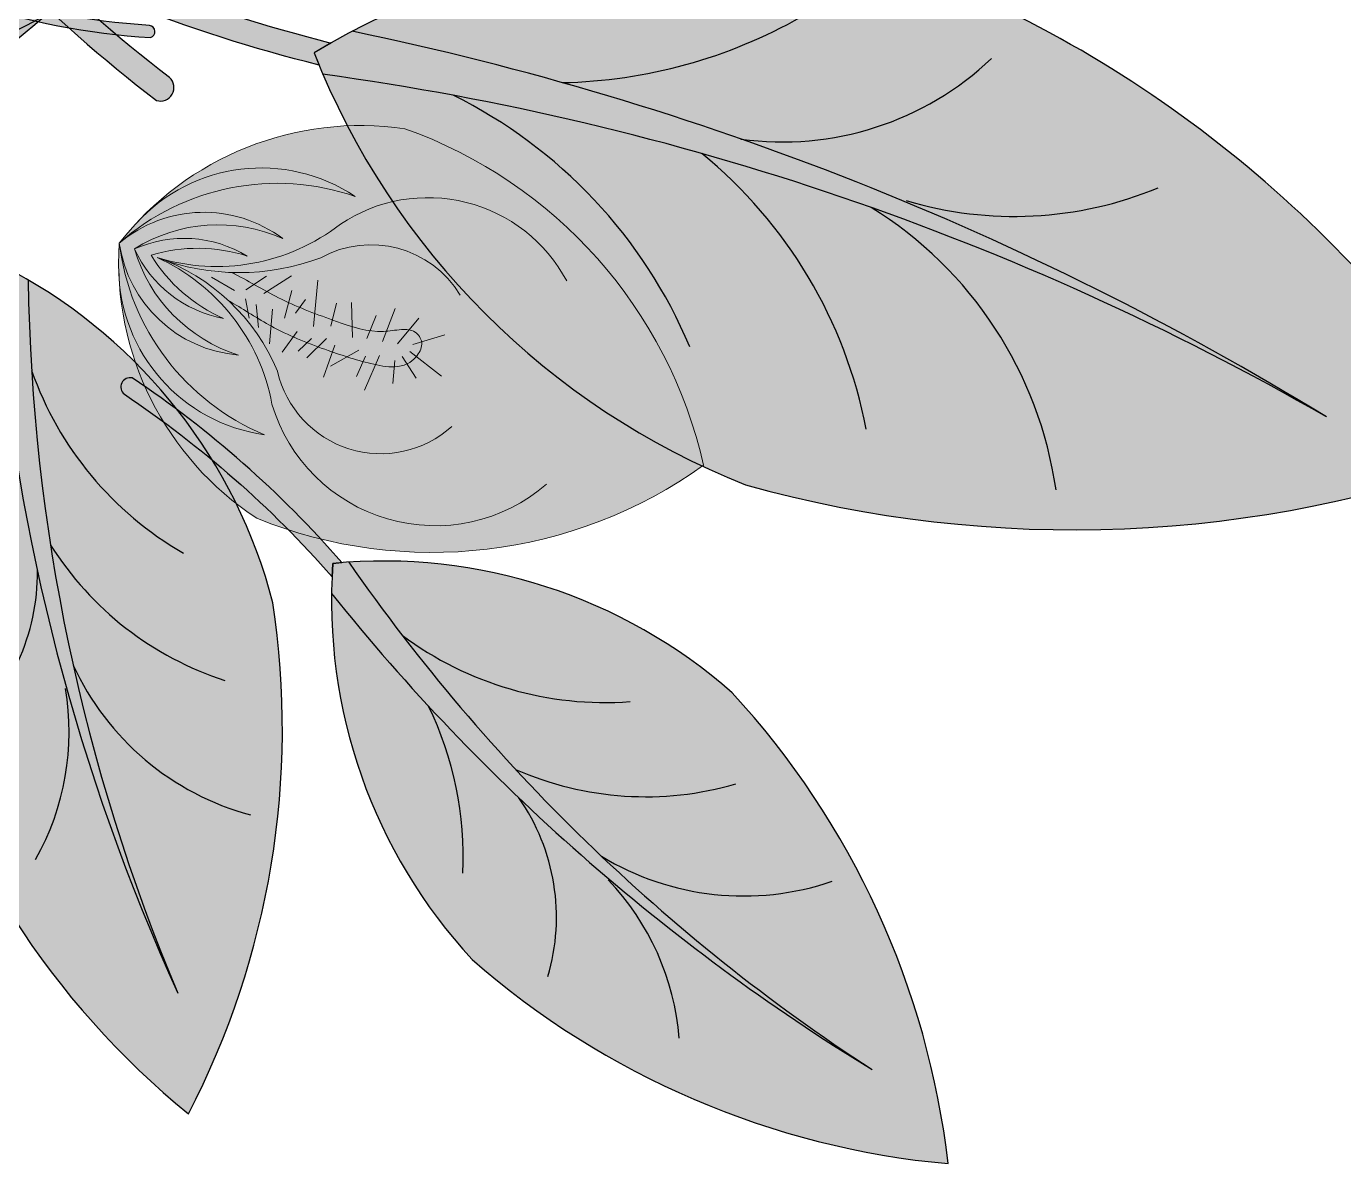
# Model space of a CAD drawing. Header units: inches. Extents: x 9636 to 21597, y -10243 to 557.
# Drawn here: x 14806.45 to 14820.16, y -8240.78 to -8228.94 of the extents above; entities that cross this region are included whole.
import ezdxf

# ---------------------------------------------------------------- set-up
doc = ezdxf.new("R2010")
doc.units = ezdxf.units.IN
doc.header["$MEASUREMENT"] = 0
doc.layers.add('MESA', color=7, linetype='Continuous')

# ---------------------------------------------------------------- blocks, each defined once
blk = doc.blocks.new('FF')
at = {"layer": 'MESA', "ltscale": 0.8}
h = blk.add_hatch(color=35, dxfattribs=at)
h.dxf.hatch_style = 1
h.set_gradient(color1=(179, 116, 77), color2=(114, 74, 49), one_color=1, tint=0.3199999928474426, name='CURVED')
h.paths.add_polyline_path([(14807.36469426888, -8227.807743299156), (14807.51522857317, -8228.031269418409, -0.03310768506175343), (14805.92097631016, -8229.426271611102, -0.8090823413515376), (14805.78540747748, -8229.187810695797, 0.032777259300629)])
h.paths.add_polyline_path([(14808.91139672771, -8226.438038148324, -0.03310768506174779), (14807.51522857317, -8228.031269418409), (14807.36469426888, -8227.807743299156, 0.03277725930060161), (14808.7500793664, -8226.233119242326), (14808.77457313365, -8226.434711683787)])
h = blk.add_hatch(color=35, dxfattribs=at)
h.dxf.hatch_style = 1
h.set_gradient(color1=(179, 116, 77), color2=(114, 74, 49), one_color=1, tint=0.3199999928474426, name='CURVED')
h.paths.add_polyline_path([(14806.36554869593, -8228.09246934488), (14806.21447608539, -8228.315631996544, 0.03310768506175343), (14807.80536147829, -8229.714472610192, 0.8090823413515376), (14807.9415046566, -8229.47633913602, -0.032777259300629)])
h.paths.add_polyline_path([(14804.82215199808, -8226.719040304331, 0.03310768506174779), (14806.21447608539, -8228.315631996544), (14806.36554869593, -8228.09246934488, -0.03277725930060161), (14804.98396278715, -8226.514510801242), (14804.95898321218, -8226.716043622198)])
h = blk.add_hatch(color=35, dxfattribs=at)
h.dxf.hatch_style = 1
h.set_gradient(color1=(179, 116, 77), color2=(114, 74, 49), one_color=1, tint=0.3199999928474426, name='CURVED')
h.paths.add_polyline_path([(14807.6261237842, -8228.472590428131), (14807.48089250522, -8228.699597869336, -0.03310768506175343), (14805.56696259342, -8227.791553989098, -0.8090823413515376), (14805.73184820111, -8227.572338905447, 0.032777259300629)])
h.paths.add_polyline_path([(14809.49793420272, -8229.347065386868, -0.03310768506174779), (14807.48089250522, -8228.699597869336), (14807.6261237842, -8228.472590428131, 0.03277725930060161), (14809.62180476403, -8229.117563462834), (14809.44657718118, -8229.220202399378)])
h = blk.add_hatch(color=85, dxfattribs=at)
h.dxf.hatch_style = 1
h.set_gradient(color1=(103, 159, 96), color2=(179, 207, 175), one_color=1, tint=0.75, name='INVCURVED')
h.paths.add_polyline_path([(14813.93785259225, -8233.715051139246, -0.1995123331975758), (14809.53829745786, -8229.442610278018, -0.0967495278531692), (14819.98136467314, -8233.008545269779, 0.08665420676483183), (14809.84426728022, -8228.995658399788, -0.1924888780828612), (14815.74404214874, -8228.37335235693, -0.1586077411667837), (14821.77357437113, -8233.388332145194, -0.1586077411660197)])
h = blk.add_hatch(color=35, dxfattribs=at)
h.dxf.hatch_style = 1
h.set_gradient(color1=(179, 116, 77), color2=(114, 74, 49), one_color=1, tint=0.3199999928474426, name='CURVED')
h.paths.add_polyline_path([(14805.22788925757, -8229.210829364398), (14805.37834581523, -8229.434407822693, 0.03310768506175343), (14807.27070334969, -8228.48222382918, 0.8090823413515376), (14807.10077845481, -8228.266891419584, -0.032777259300629)])
h.paths.add_polyline_path([(14803.37686142115, -8230.12847670688, 0.03310768506174779), (14805.37834581523, -8229.434407822693), (14805.22788925757, -8229.210829364398, -0.03277725930060161), (14803.24770198926, -8229.90190907846), (14803.42526266036, -8230.00045685959)])
h = blk.add_hatch(color=35, dxfattribs=at)
h.dxf.hatch_style = 1
h.set_gradient(color1=(179, 116, 77), color2=(114, 74, 49), one_color=1, tint=0.3199999928474426, name='CURVED')
h.paths.add_polyline_path([(14806.7795514596, -8228.813609626535), (14806.77950739612, -8228.937263504635, 0.03310768506175343), (14807.74376244426, -8229.05990785892, 0.8090823413515376), (14807.73428362777, -8228.934402363788, -0.032777259300629)])
h.paths.add_polyline_path([(14805.83987791764, -8228.688414396342, 0.03310768506174779), (14806.77950739612, -8228.937263504635), (14806.7795514596, -8228.813609626535, -0.03277725930060161), (14805.8487934778, -8228.569081555273), (14805.89111141913, -8228.652097831431)])
h = blk.add_hatch(color=85, dxfattribs=at)
h.dxf.hatch_style = 1
h.set_gradient(color1=(103, 159, 96), color2=(52, 80, 48), one_color=1, tint=0.25)
h.paths.add_polyline_path([(14819.98136467311, -8233.00854526976, 0.09674952785286056), (14809.53829745786, -8229.44261027802, -0.007527451123012324), (14809.44657718117, -8229.220202399374, -0.01429188129494994), (14809.84426728022, -8228.995658399788, -0.08665420676455064)])
h = blk.add_hatch(color=7, dxfattribs=at)
h.dxf.hatch_style = 1
h.set_gradient(color1=(237, 238, 238), one_color=1, tint=1)
h.paths.add_polyline_path([(14813.50025438242, -8233.511832105904, 0.2569091805170801), (14810.39134678931, -8230.00972078077, 0.2403030205165218), (14807.64705981648, -8230.93843730011, -0.3583807301859824), (14809.87447054367, -8230.713722276127, 0.2702333190890776), (14807.41860314133, -8231.199785500656, -0.3489770048102109), (14809.1201261953, -8231.153483156972, 0.2509502793129825), (14807.576773329, -8231.259916677602, -0.2453890551403372), (14808.75053503925, -8231.335116821738, 0.1532458537889449), (14807.75048536051, -8231.325956359373, 0.1518402250092038), (14808.49566173832, -8231.979756659952, 0.00137366511991412), (14808.50405416661, -8231.983464783993, -0.245389055139057), (14807.57677332903, -8231.25991667752, 0.2509502793127925), (14808.6596403546, -8232.364753846141, -0.3489770048638718), (14807.41860314116, -8231.199785500741, 0.2702333191166405), (14808.93132915891, -8233.194579262625, -0.358380731124288), (14807.41574275143, -8231.546898088573, 0.240303021013481), (14808.84998238593, -8234.064154941632, 0.2569091805174252)])
edge = h.paths.add_edge_path(flags=16)
edge.add_arc((14808.66676806723, -8229.111554109797), 2.395479541308428, 249.1008487088385, 250.6002093946035, ccw=False)
edge.add_arc((14807.11349391033, -8233.344746139379), 2.114123560077597, 69.00107138245801, 70.69998672081118, ccw=False)
edge.add_arc((14808.66676806725, -8229.1115541098), 2.395479541308428, 250.6002093942484, 268.1592820183261)
edge.add_spline(control_points=[(14808.59380618156, -8231.50786428633), (14808.60202079961, -8231.51201395167), (14808.6785751509, -8231.55103436805), (14808.75378976275, -8231.592618800261), (14808.82074715161, -8231.629849753188)], knot_values=[0.2471511740125481, 0.2471511740125481, 0.2471511740125481, 0.2471511740125481, 0.247785628570655, 0.2530743171580143, 0.2530743171580143, 0.2530743171580143, 0.2530743171580143], degree=3, periodic=0)
edge.add_spline(control_points=[(14808.82074715161, -8231.629849753188), (14808.86524934041, -8231.65459472793), (14808.90966289564, -8231.679384237324), (14808.95424249711, -8231.703647729237)], knot_values=[0.2436361292652643, 0.2436361292652643, 0.2436361292652643, 0.2436361292652643, 0.2471511740125481, 0.2471511740125481, 0.2471511740125481, 0.2471511740125481], degree=3, periodic=0)
edge.add_spline(control_points=[(14808.95424249711, -8231.703647729237), (14809.00519452024, -8231.73137956084), (14809.08041166384, -8231.771134616863), (14809.15691917171, -8231.807564122078), (14809.18151136209, -8231.818913502757)], knot_values=[0.2377304945037521, 0.2377304945037521, 0.2377304945037521, 0.2377304945037521, 0.2417479965750198, 0.2436361292652643, 0.2436361292652643, 0.2436361292652643, 0.2436361292652643], degree=3, periodic=0)
edge.add_spline(control_points=[(14809.18151136209, -8231.818913502757), (14809.2194412648, -8231.83641828368), (14809.25768381722, -8231.85321474273), (14809.29623728943, -8231.869457632713)], knot_values=[0.2348183224622999, 0.2348183224622999, 0.2348183224622999, 0.2348183224622999, 0.2377304945037521, 0.2377304945037521, 0.2377304945037521, 0.2377304945037521], degree=3, periodic=0)
edge.add_spline(control_points=[(14809.29623728943, -8231.869457632713), (14809.34770172037, -8231.891140014137), (14809.39972018443, -8231.911835981695), (14809.45228856679, -8231.93191363856)], knot_values=[0.2309309092598198, 0.2309309092598198, 0.2309309092598198, 0.2309309092598198, 0.2348183224622999, 0.2348183224622999, 0.2348183224622999, 0.2348183224622999], degree=3, periodic=0)
edge.add_spline(control_points=[(14809.45228856679, -8231.93191363856), (14809.51260005525, -8231.954948651552), (14809.57363539447, -8231.977169789701), (14809.63538837033, -8231.999132951976)], knot_values=[0.2264708961110354, 0.2264708961110354, 0.2264708961110354, 0.2264708961110354, 0.2309309092598199, 0.2309309092598199, 0.2309309092598199, 0.2309309092598199], degree=3, periodic=0)
edge.add_spline(control_points=[(14809.63538837033, -8231.999132951976), (14809.64997156278, -8232.004319633554), (14809.71862510887, -8232.028602692519), (14809.7881589846, -8232.05273001138), (14809.8431671214, -8232.069210864827)], knot_values=[0.2215260703448321, 0.2215260703448321, 0.2215260703448321, 0.2215260703448321, 0.222579318859487, 0.2264708961110354, 0.2264708961110354, 0.2264708961110354, 0.2264708961110354], degree=3, periodic=0)
edge.add_spline(control_points=[(14809.8431671214, -8232.069210864827), (14809.90477420628, -8232.087668812981), (14809.96673875331, -8232.102981756609), (14810.02869514739, -8232.111762913377)], knot_values=[0.2171676473178, 0.2171676473178, 0.2171676473178, 0.2171676473178, 0.2215260703448321, 0.2215260703448321, 0.2215260703448321, 0.2215260703448321], degree=3, periodic=0)
edge.add_spline(control_points=[(14810.02869514739, -8232.111762913377), (14810.07559380104, -8232.118409917874), (14810.13249754978, -8232.121934208762), (14810.18916091571, -8232.117784524922), (14810.19913725821, -8232.116892286967)], knot_values=[0.2131642620453263, 0.2131642620453263, 0.2131642620453263, 0.2131642620453263, 0.2164634238997696, 0.2171676473178, 0.2171676473178, 0.2171676473178, 0.2171676473178], degree=3, periodic=0)
edge.add_spline(control_points=[(14810.19913725821, -8232.116892286967), (14810.25005623318, -8232.11233832923), (14810.3267159696, -8232.099177341981), (14810.40876201492, -8232.098973101469), (14810.43466535636, -8232.103302458005)], knot_values=[0.2077773224475375, 0.2077773224475375, 0.2077773224475375, 0.2077773224475375, 0.2113716592103856, 0.2131642620453263, 0.2131642620453263, 0.2131642620453263, 0.2131642620453263], degree=3, periodic=0)
edge.add_spline(control_points=[(14810.43466535636, -8232.103302458005), (14810.45705431143, -8232.107044437358), (14810.51673236592, -8232.126692292763), (14810.55816689438, -8232.186977129439), (14810.5651967286, -8232.226949304088)], knot_values=[0.203445163018474, 0.203445163018474, 0.203445163018474, 0.203445163018474, 0.2049945578871382, 0.2077773224475375, 0.2077773224475375, 0.2077773224475375, 0.2077773224475375], degree=3, periodic=0)
edge.add_spline(control_points=[(14810.5651967286, -8232.226949304088), (14810.56562338748, -8232.229375319095), (14810.57284977809, -8232.278920866367), (14810.54684369947, -8232.333409368171), (14810.51438515749, -8232.37583090491), (14810.5115360815, -8232.379403708414)], knot_values=[0.1996944706411438, 0.1996944706411438, 0.1996944706411438, 0.1996944706411438, 0.1998633638435843, 0.2031371852270858, 0.203445163018474, 0.203445163018474, 0.203445163018474, 0.203445163018474], degree=3, periodic=0)
edge.add_spline(control_points=[(14810.5115360815, -8232.379403708414), (14810.49167561522, -8232.404309166812), (14810.46062850413, -8232.433420476318), (14810.42315006763, -8232.453379317883), (14810.4127116434, -8232.458132220729)], knot_values=[0.1967564236367511, 0.1967564236367511, 0.1967564236367511, 0.1967564236367511, 0.1989032889930779, 0.1996944706411438, 0.1996944706411438, 0.1996944706411438, 0.1996944706411438], degree=3, periodic=0)
edge.add_spline(control_points=[(14810.4127116434, -8232.458132220729), (14810.38334627173, -8232.471503085473), (14810.33843983195, -8232.483323203149), (14810.2934241191, -8232.48734103727), (14810.28058786392, -8232.487936357782)], knot_values=[0.1936429904609736, 0.1936429904609736, 0.1936429904609736, 0.1936429904609736, 0.1958687424163022, 0.1967564236367511, 0.1967564236367511, 0.1967564236367511, 0.1967564236367511], degree=3, periodic=0)
edge.add_spline(control_points=[(14810.28058786392, -8232.487936357782), (14810.21540674475, -8232.49095933112), (14810.15018239603, -8232.479794953797), (14810.0858583533, -8232.465445169591)], knot_values=[0.1891354409754396, 0.1891354409754396, 0.1891354409754396, 0.1891354409754396, 0.1936429904609736, 0.1936429904609736, 0.1936429904609736, 0.1936429904609736], degree=3, periodic=0)
edge.add_spline(control_points=[(14810.0858583533, -8232.465445169591), (14810.08000937694, -8232.46414034569), (14810.03663948906, -8232.454257266083), (14809.99371902669, -8232.443378350403), (14809.95684997309, -8232.433353750048)], knot_values=[0.1860923947748148, 0.1860923947748148, 0.1860923947748148, 0.1860923947748148, 0.186502265629451, 0.1891354409754396, 0.1891354409754396, 0.1891354409754396, 0.1891354409754396], degree=3, periodic=0)
edge.add_spline(control_points=[(14809.95684997309, -8232.433353750048), (14809.900706977, -8232.41808861456), (14809.84519101305, -8232.40140673424), (14809.79006867413, -8232.383783616373)], knot_values=[0.1820826809719926, 0.1820826809719926, 0.1820826809719926, 0.1820826809719926, 0.1860923947748149, 0.1860923947748149, 0.1860923947748149, 0.1860923947748149], degree=3, periodic=0)
edge.add_spline(control_points=[(14809.79006867413, -8232.383783616373), (14809.73931905309, -8232.367558496562), (14809.68890308353, -8232.3505355482), (14809.63863861527, -8232.333085855666)], knot_values=[0.1783910477803653, 0.1783910477803653, 0.1783910477803653, 0.1783910477803653, 0.1820826809719925, 0.1820826809719925, 0.1820826809719925, 0.1820826809719925], degree=3, periodic=0)
edge.add_spline(control_points=[(14809.63863861527, -8232.333085855666), (14809.62342926498, -8232.327805814008), (14809.5729436471, -8232.310133535058), (14809.52255544194, -8232.29214344448), (14809.48742545897, -8232.279282445596)], knot_values=[0.1746797876871894, 0.1746797876871894, 0.1746797876871894, 0.1746797876871894, 0.175796826109966, 0.1783910477803653, 0.1783910477803653, 0.1783910477803653, 0.1783910477803653], degree=3, periodic=0)
edge.add_spline(control_points=[(14809.48742545897, -8232.279282445596), (14809.44929990183, -8232.265324774498), (14809.41128277777, -8232.25103062682), (14809.37343092432, -8232.236233332142)], knot_values=[0.171864353741853, 0.171864353741853, 0.171864353741853, 0.171864353741853, 0.1746797876871893, 0.1746797876871893, 0.1746797876871893, 0.1746797876871893], degree=3, periodic=0)
edge.add_spline(control_points=[(14809.37343092432, -8232.236233332142), (14809.3249699083, -8232.217288634083), (14809.27677979063, -8232.197519217754), (14809.22897984684, -8232.176575319549)], knot_values=[0.1682598066156458, 0.1682598066156458, 0.1682598066156458, 0.1682598066156458, 0.171864353741853, 0.171864353741853, 0.171864353741853, 0.171864353741853], degree=3, periodic=0)
edge.add_spline(control_points=[(14809.22897984684, -8232.176575319549), (14809.16206690791, -8232.14725692144), (14809.08448517086, -8232.110171693254), (14809.00840523464, -8232.068600812025), (14808.99722555366, -8232.062392129994)], knot_values=[0.1623418216133556, 0.1623418216133556, 0.1623418216133556, 0.1623418216133556, 0.1673876610569998, 0.1682598066156458, 0.1682598066156458, 0.1682598066156458, 0.1682598066156458], degree=3, periodic=0)
edge.add_spline(control_points=[(14808.99722555366, -8232.062392129994), (14808.94994758946, -8232.036136117204), (14808.9032486099, -8232.008408339276), (14808.85711031287, -8231.980352725084)], knot_values=[0.1586535887747186, 0.1586535887747186, 0.1586535887747186, 0.1586535887747186, 0.1623418216133555, 0.1623418216133555, 0.1623418216133555, 0.1623418216133555], degree=3, periodic=0)
edge.add_spline(control_points=[(14808.85711031287, -8231.980352725084), (14808.82432913968, -8231.960419264009), (14808.79183100327, -8231.940320308708), (14808.75960933933, -8231.920466146235)], knot_values=[0.1560331062850654, 0.1560331062850654, 0.1560331062850654, 0.1560331062850654, 0.1586535887747186, 0.1586535887747186, 0.1586535887747186, 0.1586535887747186], degree=3, periodic=0)
edge.add_spline(control_points=[(14808.75960933933, -8231.920466146235), (14808.70958067602, -8231.889639767705), (14808.64221096595, -8231.848373190087), (14808.57603695504, -8231.811066320884), (14808.55828329279, -8231.801340143309)], knot_values=[0.1504801710943955, 0.1504801710943955, 0.1504801710943955, 0.1504801710943955, 0.1545488385723417, 0.1560331062850654, 0.1560331062850654, 0.1560331062850654, 0.1560331062850654], degree=3, periodic=0)
edge.add_arc((14807.11349391032, -8233.344746139373), 2.114123560077598, 46.89019295563197, 69.00107138205705)
at = {"layer": 'MESA', "lineweight": 5, "ltscale": 0.8}
h = blk.add_hatch(color=83, dxfattribs=at)
h.dxf.hatch_style = 1
h.set_gradient(color1=(117, 211, 105), one_color=1, tint=1)
h.paths.add_polyline_path([(14809.87447054367, -8230.713722276127, 0.3583807301414101), (14807.64705981668, -8230.938437299914, 0.02724021252780064), (14807.41860314111, -8231.199785500854, -0.27023331912118)])
h.paths.add_polyline_path([(14807.57677332905, -8231.25991667757, -0.2509502793036039), (14809.1201261953, -8231.153483156972, 0.3489770048638718), (14807.41860314113, -8231.199785500823, 0.3489770048564635), (14808.6596403546, -8232.364753846143, -0.2509502793046178)])
h.paths.add_polyline_path([(14808.75053503925, -8231.335116821738, 0.2453890551401661), (14807.576773329, -8231.2599166776, 0.2453890551330679), (14808.50405416661, -8231.983464783993, -0.1532458537798691), (14807.75048536056, -8231.325956359358, -0.1532458537804744)], flags=17)
h.paths.add_polyline_path([(14807.41860314116, -8231.199785500741, 0.02724021243329556), (14807.4157427517, -8231.54689809355, 0.3583807303279284), (14808.93132915892, -8233.194579262627, -0.2702333191168038)])
h = blk.add_hatch(color=95, dxfattribs=at)
h.dxf.hatch_style = 1
h.set_gradient(color1=(68, 182, 53), color2=(121, 213, 109), one_color=1, tint=0.6299999952316284, name='CYLINDER')
edge = h.paths.add_edge_path()
edge.add_spline(control_points=[(14810.28058786392, -8232.487936357782), (14810.2934241191, -8232.48734103727), (14810.33843983195, -8232.483323203149), (14810.38334627173, -8232.471503085473), (14810.4127116434, -8232.458132220729)], knot_values=[0.1936429904609736, 0.1936429904609736, 0.1936429904609736, 0.1936429904609736, 0.1945306716814224, 0.1967564236367511, 0.1967564236367511, 0.1967564236367511, 0.1967564236367511], degree=3, periodic=0)
edge.add_spline(control_points=[(14810.4127116434, -8232.458132220729), (14810.42315006763, -8232.453379317883), (14810.46062850413, -8232.433420476318), (14810.49167561522, -8232.404309166812), (14810.5115360815, -8232.379403708414)], knot_values=[0.1967564236367511, 0.1967564236367511, 0.1967564236367511, 0.1967564236367511, 0.197547605284817, 0.1996944706411439, 0.1996944706411439, 0.1996944706411439, 0.1996944706411439], degree=3, periodic=0)
edge.add_spline(control_points=[(14810.5115360815, -8232.379403708414), (14810.51438515749, -8232.37583090491), (14810.54684369947, -8232.333409368171), (14810.57284977809, -8232.278920866367), (14810.56562338748, -8232.229375319095), (14810.5651967286, -8232.226949304088)], knot_values=[0.1996944706411439, 0.1996944706411439, 0.1996944706411439, 0.1996944706411439, 0.2000024484325321, 0.2032762698160336, 0.2034451630184741, 0.2034451630184741, 0.2034451630184741, 0.2034451630184741], degree=3, periodic=0)
edge.add_spline(control_points=[(14810.5651967286, -8232.226949304088), (14810.55816689438, -8232.186977129439), (14810.51673236592, -8232.126692292763), (14810.45705431143, -8232.107044437358), (14810.43466535636, -8232.103302458005)], knot_values=[0.2034451630184741, 0.2034451630184741, 0.2034451630184741, 0.2034451630184741, 0.2062279275788734, 0.2077773224475375, 0.2077773224475375, 0.2077773224475375, 0.2077773224475375], degree=3, periodic=0)
edge.add_spline(control_points=[(14810.43466535636, -8232.103302458005), (14810.40876201492, -8232.098973101469), (14810.3267159696, -8232.099177341981), (14810.25005623318, -8232.11233832923), (14810.19913725821, -8232.116892286967)], knot_values=[0.2077773224475375, 0.2077773224475375, 0.2077773224475375, 0.2077773224475375, 0.2095699252824783, 0.2131642620453263, 0.2131642620453263, 0.2131642620453263, 0.2131642620453263], degree=3, periodic=0)
edge.add_spline(control_points=[(14810.19913725821, -8232.116892286967), (14810.18916091571, -8232.117784524922), (14810.13249754978, -8232.121934208762), (14810.07559380104, -8232.118409917874), (14810.02869514739, -8232.111762913377)], knot_values=[0.2131642620453263, 0.2131642620453263, 0.2131642620453263, 0.2131642620453263, 0.2138684854633567, 0.2171676473178, 0.2171676473178, 0.2171676473178, 0.2171676473178], degree=3, periodic=0)
edge.add_spline(control_points=[(14810.02869514739, -8232.111762913377), (14809.96673875331, -8232.102981756609), (14809.90477420628, -8232.087668812981), (14809.8431671214, -8232.069210864827)], knot_values=[0.2171676473178, 0.2171676473178, 0.2171676473178, 0.2171676473178, 0.2215260703448321, 0.2215260703448321, 0.2215260703448321, 0.2215260703448321], degree=3, periodic=0)
edge.add_spline(control_points=[(14809.8431671214, -8232.069210864827), (14809.7881589846, -8232.05273001138), (14809.71862510887, -8232.028602692519), (14809.64997156278, -8232.004319633554), (14809.63538837033, -8231.999132951976)], knot_values=[0.2215260703448321, 0.2215260703448321, 0.2215260703448321, 0.2215260703448321, 0.2254176475963806, 0.2264708961110354, 0.2264708961110354, 0.2264708961110354, 0.2264708961110354], degree=3, periodic=0)
edge.add_spline(control_points=[(14809.63538837033, -8231.999132951976), (14809.57363539447, -8231.977169789701), (14809.51260005525, -8231.954948651552), (14809.45228856679, -8231.93191363856)], knot_values=[0.2264708961110354, 0.2264708961110354, 0.2264708961110354, 0.2264708961110354, 0.2309309092598199, 0.2309309092598199, 0.2309309092598199, 0.2309309092598199], degree=3, periodic=0)
edge.add_spline(control_points=[(14809.45228856679, -8231.93191363856), (14809.39972018443, -8231.911835981695), (14809.34770172037, -8231.891140014137), (14809.29623728943, -8231.869457632713)], knot_values=[0.2309309092598199, 0.2309309092598199, 0.2309309092598199, 0.2309309092598199, 0.2348183224622999, 0.2348183224622999, 0.2348183224622999, 0.2348183224622999], degree=3, periodic=0)
edge.add_spline(control_points=[(14809.29623728943, -8231.869457632713), (14809.25768381722, -8231.85321474273), (14809.2194412648, -8231.83641828368), (14809.18151136209, -8231.818913502757)], knot_values=[0.2348183224622999, 0.2348183224622999, 0.2348183224622999, 0.2348183224622999, 0.2377304945037521, 0.2377304945037521, 0.2377304945037521, 0.2377304945037521], degree=3, periodic=0)
edge.add_spline(control_points=[(14809.18151136209, -8231.818913502757), (14809.15691917171, -8231.807564122078), (14809.08041166384, -8231.771134616863), (14809.00519452024, -8231.73137956084), (14808.95424249711, -8231.703647729237)], knot_values=[0.2377304945037521, 0.2377304945037521, 0.2377304945037521, 0.2377304945037521, 0.2396186271939966, 0.2436361292652643, 0.2436361292652643, 0.2436361292652643, 0.2436361292652643], degree=3, periodic=0)
edge.add_spline(control_points=[(14808.95424249711, -8231.703647729237), (14808.90966289564, -8231.679384237324), (14808.86524934041, -8231.65459472793), (14808.82074715161, -8231.629849753188)], knot_values=[0.2436361292652643, 0.2436361292652643, 0.2436361292652643, 0.2436361292652643, 0.2471511740125481, 0.2471511740125481, 0.2471511740125481, 0.2471511740125481], degree=3, periodic=0)
edge.add_spline(control_points=[(14808.82074715161, -8231.629849753188), (14808.75378976275, -8231.592618800261), (14808.6785751509, -8231.55103436805), (14808.60202079961, -8231.51201395167), (14808.59380618156, -8231.50786428633)], knot_values=[0.2471511740125481, 0.2471511740125481, 0.2471511740125481, 0.2471511740125481, 0.2524398625999075, 0.2530743171580144, 0.2530743171580144, 0.2530743171580144, 0.2530743171580144], degree=3, periodic=0)
edge.add_arc((14808.61549575864, -8229.393851989878), 2.114123560077597, 250.6999867139925, 269.41217105205334, ccw=False)
edge.add_arc((14807.11349391032, -8233.344746139373), 2.114123560077598, 46.89019295533399, 67.66965249074099, ccw=False)
edge.add_spline(control_points=[(14808.55828329279, -8231.801340143309), (14808.57603695504, -8231.811066320884), (14808.64221096595, -8231.848373190087), (14808.70958067602, -8231.889639767705), (14808.75960933933, -8231.920466146235)], knot_values=[0.1504801710943955, 0.1504801710943955, 0.1504801710943955, 0.1504801710943955, 0.1519644388071193, 0.1560331062850654, 0.1560331062850654, 0.1560331062850654, 0.1560331062850654], degree=3, periodic=0)
edge.add_spline(control_points=[(14808.75960933933, -8231.920466146235), (14808.79183100327, -8231.940320308708), (14808.82432913968, -8231.960419264009), (14808.85711031287, -8231.980352725084)], knot_values=[0.1560331062850654, 0.1560331062850654, 0.1560331062850654, 0.1560331062850654, 0.1586535887747186, 0.1586535887747186, 0.1586535887747186, 0.1586535887747186], degree=3, periodic=0)
edge.add_spline(control_points=[(14808.85711031287, -8231.980352725084), (14808.9032486099, -8232.008408339276), (14808.94994758946, -8232.036136117204), (14808.99722555366, -8232.062392129994)], knot_values=[0.1586535887747186, 0.1586535887747186, 0.1586535887747186, 0.1586535887747186, 0.1623418216133556, 0.1623418216133556, 0.1623418216133556, 0.1623418216133556], degree=3, periodic=0)
edge.add_spline(control_points=[(14808.99722555366, -8232.062392129994), (14809.00840523464, -8232.068600812025), (14809.08448517086, -8232.110171693254), (14809.16206690791, -8232.14725692144), (14809.22897984684, -8232.176575319549)], knot_values=[0.1623418216133556, 0.1623418216133556, 0.1623418216133556, 0.1623418216133556, 0.1632139671720015, 0.1682598066156458, 0.1682598066156458, 0.1682598066156458, 0.1682598066156458], degree=3, periodic=0)
edge.add_spline(control_points=[(14809.22897984684, -8232.176575319549), (14809.27677979063, -8232.197519217754), (14809.3249699083, -8232.217288634083), (14809.37343092432, -8232.236233332142)], knot_values=[0.1682598066156458, 0.1682598066156458, 0.1682598066156458, 0.1682598066156458, 0.171864353741853, 0.171864353741853, 0.171864353741853, 0.171864353741853], degree=3, periodic=0)
edge.add_spline(control_points=[(14809.37343092432, -8232.236233332142), (14809.41128277777, -8232.25103062682), (14809.44929990183, -8232.265324774498), (14809.48742545897, -8232.279282445596)], knot_values=[0.171864353741853, 0.171864353741853, 0.171864353741853, 0.171864353741853, 0.1746797876871894, 0.1746797876871894, 0.1746797876871894, 0.1746797876871894], degree=3, periodic=0)
edge.add_spline(control_points=[(14809.48742545897, -8232.279282445596), (14809.52255544194, -8232.29214344448), (14809.5729436471, -8232.310133535058), (14809.62342926498, -8232.327805814008), (14809.63863861527, -8232.333085855666)], knot_values=[0.1746797876871894, 0.1746797876871894, 0.1746797876871894, 0.1746797876871894, 0.1772740093575887, 0.1783910477803653, 0.1783910477803653, 0.1783910477803653, 0.1783910477803653], degree=3, periodic=0)
edge.add_spline(control_points=[(14809.63863861527, -8232.333085855666), (14809.68890308353, -8232.3505355482), (14809.73931905309, -8232.367558496562), (14809.79006867413, -8232.383783616373)], knot_values=[0.1783910477803653, 0.1783910477803653, 0.1783910477803653, 0.1783910477803653, 0.1820826809719925, 0.1820826809719925, 0.1820826809719925, 0.1820826809719925], degree=3, periodic=0)
edge.add_spline(control_points=[(14809.79006867413, -8232.383783616373), (14809.84519101305, -8232.40140673424), (14809.900706977, -8232.41808861456), (14809.95684997309, -8232.433353750048)], knot_values=[0.1820826809719925, 0.1820826809719925, 0.1820826809719925, 0.1820826809719925, 0.1860923947748148, 0.1860923947748148, 0.1860923947748148, 0.1860923947748148], degree=3, periodic=0)
edge.add_spline(control_points=[(14809.95684997309, -8232.433353750048), (14809.99371902669, -8232.443378350403), (14810.03663948906, -8232.454257266083), (14810.08000937694, -8232.46414034569), (14810.0858583533, -8232.465445169591)], knot_values=[0.1860923947748148, 0.1860923947748148, 0.1860923947748148, 0.1860923947748148, 0.1887255701208035, 0.1891354409754396, 0.1891354409754396, 0.1891354409754396, 0.1891354409754396], degree=3, periodic=0)
edge.add_spline(control_points=[(14810.0858583533, -8232.465445169591), (14810.15018239603, -8232.479794953797), (14810.21540674475, -8232.49095933112), (14810.28058786392, -8232.487936357782)], knot_values=[0.1891354409754396, 0.1891354409754396, 0.1891354409754396, 0.1891354409754396, 0.1936429904609736, 0.1936429904609736, 0.1936429904609736, 0.1936429904609736], degree=3, periodic=0)
at = {"layer": 'MESA', "ltscale": 0.8}
h = blk.add_hatch(color=85, dxfattribs=at)
h.dxf.hatch_style = 1
h.set_gradient(color1=(103, 159, 96), color2=(52, 80, 48), one_color=1, tint=0.25)
h.paths.add_polyline_path([(14808.02910362248, -8239.007812744961, -0.09674952785286056), (14806.47104342435, -8231.582669153719, 0.007527451123012324), (14806.3269618972, -8231.501438543692, 0.01429188129494994), (14806.14040195596, -8231.75399830241, 0.08665420676455064)])
h = blk.add_hatch(color=85, dxfattribs=at)
h.dxf.hatch_style = 1
h.set_gradient(color1=(103, 159, 96), color2=(179, 207, 175), one_color=1, tint=0.75, name='INVCURVED')
h.paths.add_polyline_path([(14809.01776412689, -8234.942989287623, 0.1995123331975758), (14806.47104342435, -8231.582669153719, 0.0967495278531692), (14808.02910362249, -8239.007812744983, -0.08665420676483183), (14806.14040195596, -8231.75399830241, 0.1924888780828612), (14805.22124625886, -8235.727794076454, 0.1586077411667837), (14808.13804987149, -8240.262633623772, 0.1586077411660197)])
h = blk.add_hatch(color=35, dxfattribs=at)
h.dxf.hatch_style = 1
h.set_gradient(color1=(179, 116, 77), color2=(114, 74, 49), one_color=1, tint=0.3199999928474426, name='CURVED')
h.paths.add_polyline_path([(14808.61485439319, -8233.652106074482), (14808.70851120801, -8233.49224118359, 0.03310768506175343), (14807.55445764767, -8232.60375525123, 0.8090823413515376), (14807.47171339592, -8232.773222835815, -0.032777259300629)])
h.paths.add_polyline_path([(14809.73519044039, -8234.525283596038, 0.03310768506174779), (14808.70851120801, -8233.49224118359), (14808.61485439319, -8233.652106074482, -0.03277725930060161), (14809.63333260184, -8234.672845622737), (14809.64144997991, -8234.533463749161)])
h = blk.add_hatch(color=85, dxfattribs=at)
h.dxf.hatch_style = 1
h.set_gradient(color1=(103, 159, 96), color2=(179, 207, 175), one_color=1, tint=0.75, name='INVCURVED')
h.paths.add_polyline_path([(14813.79739609602, -8235.87986637924, 0.1995123331975758), (14809.80631587219, -8234.520154503121, 0.0967495278531692), (14815.25275699055, -8239.801876577996, -0.08665420676483183), (14809.62817253583, -8234.847175006338, 0.1924888780828612), (14811.09019585994, -8238.654849867595, 0.1586077411667837), (14816.04525803001, -8240.780848909306, 0.1586077411660197)])
h = blk.add_hatch(color=85, dxfattribs=at)
h.dxf.hatch_style = 1
h.set_gradient(color1=(103, 159, 96), color2=(52, 80, 48), one_color=1, tint=0.25)
h.paths.add_polyline_path([(14815.25275699053, -8239.801876577983, -0.09674952785286056), (14809.8063158722, -8234.520154503121, 0.007527451123012324), (14809.6414499799, -8234.53346374916, 0.01429188129494994), (14809.62817253583, -8234.847175006338, 0.08665420676455064)])
at = {"layer": 'MESA', "lineweight": 9, "ltscale": 0.8}
for p, q in [((14808.61914743178, -8231.692794933571), (14808.37930922325, -8231.552813332837)), ((14808.73770235529, -8231.684626154363), (14808.9510454436, -8231.54390491582)), ((14808.92260006085, -8231.723861881812), (14809.20995427698, -8231.540291251593)), ((14809.43972366286, -8232.067909022697), (14809.48441161897, -8231.584231965311)), ((14808.73244116794, -8231.780231802693), (14808.77141146632, -8231.981385356026)), ((14809.13861383672, -8231.9812518262), (14809.21475419237, -8231.693111716071)), ((14809.25298719618, -8231.929323633396), (14809.35608338964, -8231.786619737923)), ((14809.61914199526, -8232.064087189063), (14809.67892784663, -8231.825058830358)), ((14809.84668300134, -8232.183681564798), (14809.83544579895, -8231.81781855525)), ((14808.84292828429, -8231.839981927458), (14808.86716800153, -8232.079901655652)), ((14809.01232791131, -8231.888741184843), (14808.98095035932, -8232.24952865339)), ((14809.99576697989, -8232.192113610152), (14810.09340722197, -8231.953853722674)), ((14810.15789247619, -8232.225383345154), (14810.28887603171, -8231.880841716418)), ((14810.31295696751, -8232.249197022062), (14810.53551326504, -8231.982413816148)), ((14809.26957538151, -8232.12004872924), (14809.11579834102, -8232.33417306183)), ((14809.41944778993, -8232.192254742424), (14809.27996275937, -8232.32556140835)), ((14809.57622890781, -8232.192123671672), (14809.37195428849, -8232.392615044453)), ((14810.47403130933, -8232.253895949674), (14810.80840970848, -8232.155060489049)), ((14809.66346680226, -8232.262839726538), (14809.54596740058, -8232.5952795516)), ((14809.91372924173, -8232.314865772927), (14809.61703032008, -8232.480220422814)), ((14810.12727660467, -8232.368234560125), (14809.97225196261, -8232.732084781615)), ((14810.44386108221, -8232.326290715859), (14810.77190829789, -8232.583750184016)), ((14809.98183549552, -8232.377469557503), (14809.88739410683, -8232.588703113459)), ((14810.28614911821, -8232.422506156996), (14810.26589661476, -8232.660784303775)), ((14810.36216931885, -8232.380836112356), (14810.50963832137, -8232.606365509797))]:
    blk.add_line(p, q, dxfattribs=at)
at = {"layer": 'MESA', "ltscale": 0.8}
for points in [[(14808.7500793664, -8226.233119242328), (14808.77457313365, -8226.43471168379), (14808.91139672771, -8226.438038148326, -0.06628802967972178), (14805.92097631016, -8229.426271611104, -0.8090823413515378), (14805.78540747748, -8229.1878106958, 0.06562502276091056)], [(14804.98396278715, -8226.514510801242), (14804.95898321219, -8226.7160436222), (14804.82215199808, -8226.719040304331, 0.06628802967972178), (14807.80536147829, -8229.714472610192, 0.8090823413515378), (14807.9415046566, -8229.47633913602, -0.06562502276091056)], [(14809.62180476403, -8229.117563462836), (14809.44657718117, -8229.220202399376), (14809.49793420272, -8229.34706538687, -0.06628802967972178), (14805.56696259342, -8227.7915539891, -0.8090823413515378), (14805.73184820111, -8227.57233890545, 0.06562502276091056)], [(14803.24770198926, -8229.90190907846), (14803.42526266036, -8230.000456859587), (14803.37686142115, -8230.12847670688, 0.06628802967972178), (14807.27070334969, -8228.48222382918, 0.8090823413515378), (14807.10077845481, -8228.266891419584, -0.06562502276091056)], [(14805.8487934778, -8228.569081555275), (14805.89111141913, -8228.652097831431), (14805.83987791764, -8228.688414396343, 0.06628802967972178), (14807.74376244426, -8229.059907858922, 0.8090823413515378), (14807.73428362777, -8228.93440236379, -0.06562502276091056)], [(14809.63333260184, -8234.672845622737), (14809.6414499799, -8234.53346374916), (14809.73519044039, -8234.525283596038, 0.06628802967972178), (14807.55445764767, -8232.60375525123, 0.8090823413515378), (14807.47171339592, -8232.773222835815, -0.06562502276091056)]]:
    blk.add_lwpolyline(points, format="xyb", close=True, dxfattribs=at)
for centre, radius, start, end in [((14813.57244432935, -8236.063083110188), 7.990481596672286, 74.23019709176539, 121.0875827079219), ((14811.05297240865, -8240.145602534742), 12.6724902665297, 32.22351773462009, 68.27344040948549), ((14811.91810085615, -8224.263750481941), 5.266822155525183, 271.2119938413524, 299.565258445784), ((14803.42244971057, -8260.02832801399), 31.69016131675633, 58.49819512433155, 78.30839072245507), ((14816.87857881747, -8226.285385910247), 7.990481596672286, 201.5485235483922, 248.4059091645484), ((14814.32305349783, -8226.991991744944), 3.154423388816684, 262.0833070715543, 313.5804951995756), ((14805.63173442624, -8257.957788812982), 28.78153299601394, 60.09451401802301, 82.19907410075572), ((14808.6100481138, -8234.276776842185), 5.149423105894036, 22.83604433381075, 63.67691191836705), ((14810.38324918205, -8234.059836987948), 4.897047736877401, 10.86414641369372, 50.75463647361044), ((14816.73301744955, -8227.009667336619), 3.912253001405306, 253.3070227178069, 292.5153720414167), ((14813.06659487505, -8234.353799742066), 4.142934166470387, 8.126981040666418, 58.31677819580355), ((14803.7013429228, -8236.326985719232), 5.493612704050534, 14.59164759438553, 61.44903321054196), ((14826.25698991927, -8231.306911355216), 19.78786802722882, 180.7984826581805, 202.9030427409099), ((14827.85508284633, -8229.97286023884), 21.78760700426947, 184.6891660364783, 204.4993616346017), ((14809.84763967515, -8231.35442352339), 3.540329309418852, 199.3206448405678, 240.1615124251224), ((14817.35368893843, -8221.511606067817), 12.6724902665297, 254.3626658468264, 290.4125885216924), ((14809.55097800018, -8232.546257435411), 3.366816296886962, 212.242920285321, 252.1334103452388), ((14815.12126844135, -8234.922526946737), 5.49361270404985, 175.9388553605458, 222.7962409767018), ((14810.16588154168, -8240.001987505999), 5.49361270404985, 48.62052890391922, 95.47791452007701), ((14826.04971266356, -8223.219190750366), 19.78786802722636, 214.8273639677143, 236.9319240504435), ((14804.39772023818, -8234.642342665884), 2.168727903706627, 309.4170615593567, 0.9142496873792476), ((14800.4039346658, -8236.251074472813), 8.712585427786642, 332.5849682372416, 8.634890912107721), ((14826.62759179719, -8221.219278479397), 21.78760700426675, 218.718047346011, 238.5282429441339), ((14812.47696019573, -8232.44141517222), 3.540329309418411, 233.3495261500998, 274.1903937346542), ((14809.52666656671, -8234.401988325366), 2.848348437276324, 204.6807785631314, 254.8705757182655), ((14813.64771785587, -8233.513359326605), 8.712585427786642, 194.7241163494481, 230.7740390243144), ((14804.2077867773, -8236.288362750485), 2.689750615148246, 330.482184717517, 9.69053404112855), ((14807.39065525946, -8241.784340673332), 8.712585427785557, 6.613849546773069, 42.66377222164066), ((14807.37804750274, -8237.595569730474), 3.621043456956857, 357.4611796226852, 25.81444422711427), ((14812.89806321741, -8233.595169248432), 3.366816296886543, 246.2718015948574, 286.1622916547734), ((14809.80026380982, -8238.21612993701), 2.168727903706357, 343.4459428688907, 34.94313099691188), ((14813.91640189646, -8235.146721540972), 2.848348437275969, 238.7096598726627, 288.8994570278014), ((14810.56398589079, -8239.686567090208), 2.689750615147911, 4.511066027052459, 43.71941535066213), ((14816.83445987853, -8232.104080773719), 8.712585427785557, 228.7529976589791, 264.8029203338477)]:
    blk.add_arc(centre, radius, start, end, dxfattribs=at)
at = {"layer": 'MESA', "lineweight": 9, "ltscale": 0.8}
for centre, radius, start, end in [((14809.92960309625, -8233.164241475277), 3.188135513144544, 81.67245554469994, 141.9625024035336), ((14808.76280434031, -8234.586397983587), 4.857790107342154, 12.77979914949899, 70.41265563318272), ((14810.62997423364, -8232.365947605766), 1.639171412224122, 28.12941140612003, 123.7181654663497), ((14808.43421396029, -8229.350533821616), 2.093430711312184, 252.7161203286509, 307.8958146824627), ((14810.60047250754, -8231.399573851792), 3.188135513144544, 176.4071368010668, 236.6971836598999), ((14810.03870428844, -8232.301009858902), 1.0840250083682, 31.15600259720658, 118.8698051437373), ((14807.11349391032, -8233.344746139373), 2.114123560078051, 22.55508940061882, 70.69998670677376), ((14808.66676806725, -8229.1115541098), 2.395479541311127, 249.1008487203983, 290.7461457261026), ((14806.94921829535, -8233.256694583793), 2.093430711312546, 10.47382452219531, 65.65351887595514), ((14810.14193067835, -8232.288141152876), 1.103712575320956, 192.8618374944666, 312.0262829647502), ((14810.70605416569, -8232.369223287376), 1.772325209199227, 196.6196193461039, 310.9170274750137), ((14810.67312363037, -8229.561457890992), 4.857790107342154, 247.9569835714169, 305.5898400551011)]:
    blk.add_arc(centre, radius, start, end, dxfattribs=at)
at = {"layer": 'MESA', "color": 62, "lineweight": 5, "ltscale": 0.8}
for centre, radius, start, end in [((14808.89738898588, -8232.180316479667), 1.76226755302391, 56.3274598087675, 137.5498257563147), ((14809.06336918417, -8233.06282756048), 2.485192357214422, 70.9511806201584, 131.4393176855801), ((14808.29849510851, -8232.247122594168), 1.367890661334735, 53.08313921267003, 130.0343904961811), ((14808.44780286804, -8232.647382324843), 1.638216524196814, 65.77006351033816, 122.1199684243485), ((14809.88563775171, -8230.899916724891), 2.485192357214422, 186.9303215190211, 247.418458584442), ((14808.7720444903, -8231.00148931875), 1.367890661334735, 188.3352487084189, 265.2864999919291), ((14808.09165432646, -8232.421326777452), 1.270423496943097, 58.75954919726626, 113.9088601903899), ((14809.14954549858, -8230.801505199875), 1.638216524196814, 196.2496707802521, 252.5995756942618), ((14808.73316987586, -8230.733872109015), 1.270423496943097, 204.4607790142094, 259.6100900073333), ((14808.23591708826, -8232.923669775286), 1.669829967903257, 72.05006526407011, 106.900304573564), ((14809.17471621834, -8230.45423473783), 1.669829967903257, 211.4693346310361, 246.3195739405302), ((14809.17530463083, -8231.449281896117), 1.76226755302391, 180.8198134482872, 262.0421793958311)]:
    blk.add_arc(centre, radius, start, end, dxfattribs=at)
blk.add_open_spline([(14808.55828329279, -8231.801340143309), (14808.57603695504, -8231.811066320884), (14808.72778487424, -8231.896617123912), (14809.06031580673, -8232.120442778529), (14809.55644488099, -8232.308365661442), (14809.9847463435, -8232.450021736846), (14810.27899687125, -8232.504102660132), (14810.44154775579, -8232.454108728185), (14810.53195803475, -8232.364598136826), (14810.59214456067, -8232.238494018067), (14810.50220809353, -8232.101857484988), (14810.33783665553, -8232.094931496438), (14810.0672625041, -8232.147848253275), (14809.63643486689, -8232.002697038562), (14809.11917135868, -8231.810050564109), (14808.7759304268, -8231.600657196008), (14808.60202079961, -8231.51201395167), (14808.59380618156, -8231.50786428633)], degree=3, knots=[0.1504801710943955, 0.1504801710943955, 0.1504801710943955, 0.1504801710943955, 0.1519644388071193, 0.1632139671720015, 0.1772740093575887, 0.1887255701208035, 0.1945306716814224, 0.197547605284817, 0.2000024484325321, 0.2032762698160336, 0.2062279275788734, 0.2095699252824783, 0.2138684854633567, 0.2254176475963806, 0.2396186271939966, 0.2524398625999075, 0.2530743171580144, 0.2530743171580144, 0.2530743171580144, 0.2530743171580144], dxfattribs=at)

msp = doc.modelspace()

# ---------------------------------------------------------------- block references
at = {"color": 18, "true_color": 0x000000}
msp.add_blockref('FF', (0, 0), dxfattribs=at)

doc.saveas('drawing.dxf')
